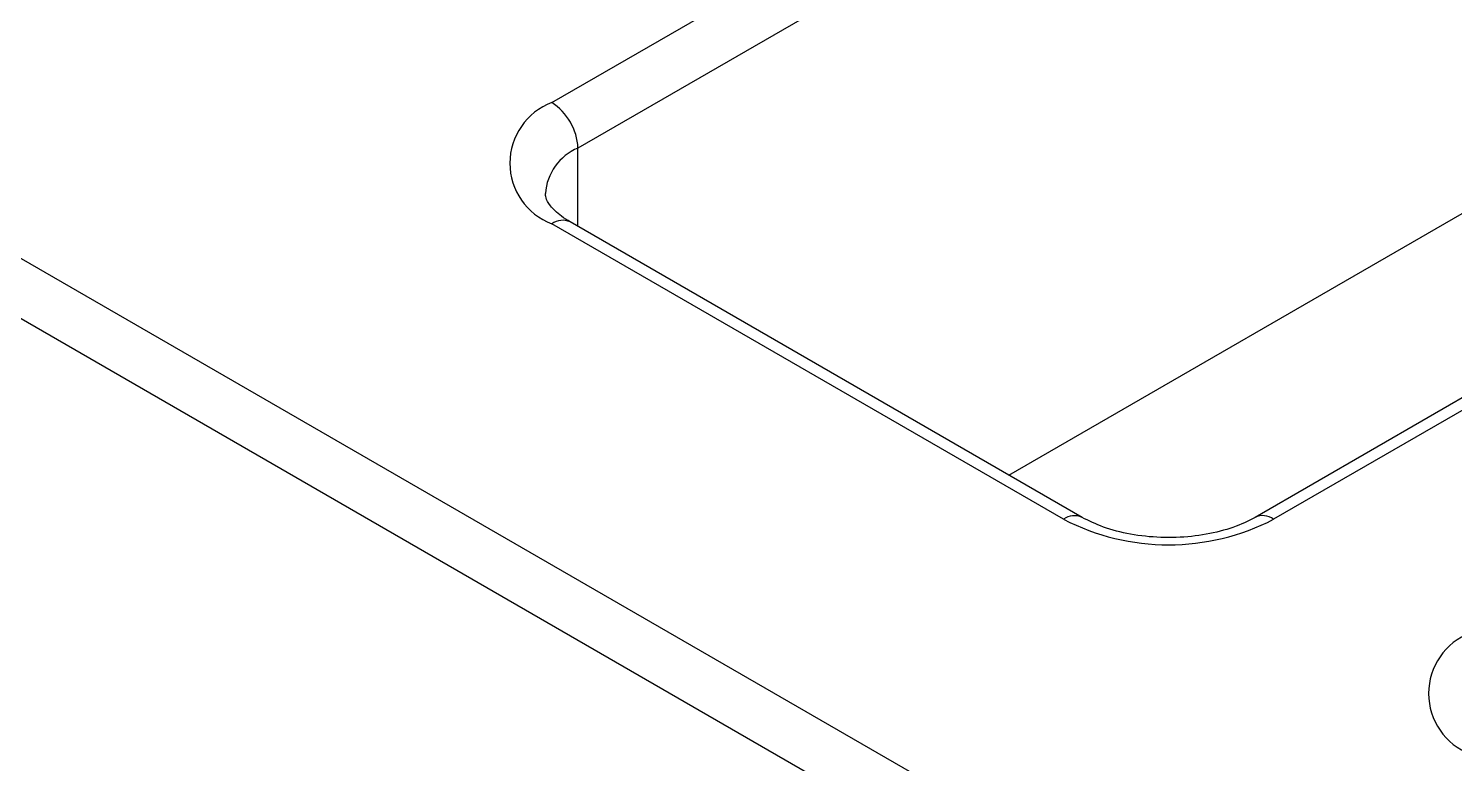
# Model space of a CAD drawing. Header units: millimetres. Extents: x 2 to 292, y 3 to 207.
# Drawn here: x 257.4 to 265.08, y 160.14 to 164.1 of the extents above; entities that cross this region are included whole.
import ezdxf

# ---------------------------------------------------------------- set-up
doc = ezdxf.new("R2010")
doc.units = ezdxf.units.MM

msp = doc.modelspace()

# ---------------------------------------------------------------- linework, layer by layer
at = {"color": 7, "linetype": 'Continuous', "lineweight": 25}
for p, q in [((237.79071259, 174.15784922), (278.60290738, 150.59747066)), ((278.46148574, 150.3525215), (237.64929095, 173.91290005)), ((260.2181304, 163.70082112), (265.23858871, 166.59907001)), ((265.38001005, 166.35412102), (260.35955174, 163.45587213)), ((269.0276842, 164.36384928), (264.00722589, 161.46560039)), ((269.12767602, 164.3539477), (264.10721771, 161.45569881)), ((262.68132517, 161.69334841), (265.38001005, 163.25126603)), ((262.97584693, 161.45569896), (260.21813056, 163.04769473)), ((263.07583875, 161.46560054), (260.31812238, 163.05759631))]:
    msp.add_line(p, q, dxfattribs=at)
at = {"color": 8, "linetype": 'Continuous', "lineweight": 25}
msp.add_line((260.35955174, 163.03367956), (260.35955174, 163.45587213), dxfattribs=at)
at = {"color": 7, "linetype": 'Continuous', "lineweight": 25}
for centre, radius, start, end in [((260.34207204, 163.37425796), 0.34929218, 110.783428173, 249.216600713), ((260.05250859, 163.44190003), 0.30736089, 2.605466057, 57.394526386), ((263.54153247, 162.54746647), 1.22961637, 242.609638756, 297.390345841), ((265.2918198, 160.51682953), 0.34929228, 110.783464146, 249.216582071)]:
    msp.add_arc(centre, radius, start, end, dxfattribs=at)
at = {"color": 8, "linetype": 'Continuous', "lineweight": 25}
for centre, radius, start, end in [((260.47060037, 163.19073157), 0.28745663, 112.725363368, 176.07870154), ((260.27671458, 162.96591788), 0.10059593, 65.693043324, 125.617385189), ((263.03445046, 161.37386784), 0.10065141, 65.796618637, 125.608423439), ((264.0491955, 161.37941739), 0.09584065, 52.742160235, 116.121715988)]:
    msp.add_arc(centre, radius, start, end, dxfattribs=at)
at = {"color": 7, "linetype": 'Continuous', "lineweight": 25}
for points, knots in [([(260.31812238, 163.05759631), (260.30190447, 163.06768929), (260.25493546, 163.09691976), (260.20594439, 163.14718762), (260.18499705, 163.18784563), (260.18528994, 163.20354693), (260.18541578, 163.21029314)], [0, 0, 0, 0, 0.1597100088, 0.4625393236, 0.7690747874, 1, 1, 1, 1]), ([(264.00722589, 161.46560039), (263.98898333, 161.45582139), (263.93542447, 161.42711094), (263.82140061, 161.38793372), (263.66580044, 161.35975795), (263.49865742, 161.35393428), (263.33503277, 161.37168925), (263.18638191, 161.40992035), (263.11214591, 161.44731275), (263.07583875, 161.46560054)], [0, 0, 0, 0, 0.0781721023, 0.2295077048, 0.3835133454, 0.5395668086, 0.6961980099, 0.851417294, 1, 1, 1, 1])]:
    msp.add_open_spline(points, degree=3, knots=knots, dxfattribs=at)

doc.saveas('drawing.dxf')
